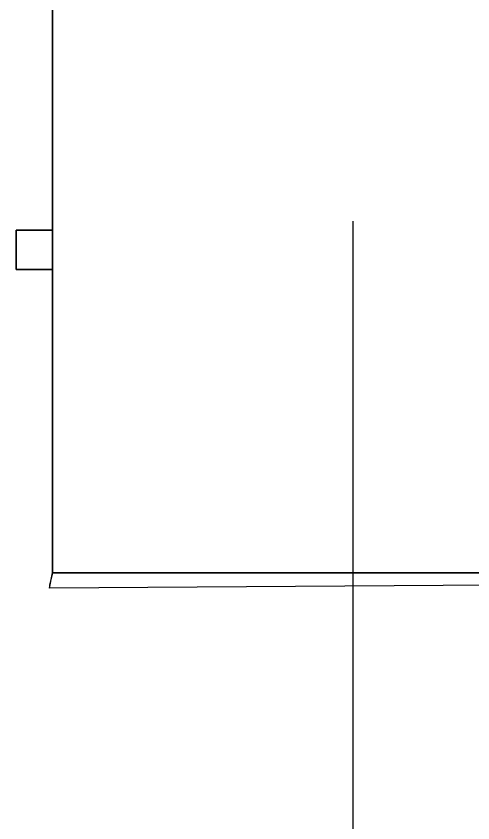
# Model space of a CAD drawing. Header units: inches. Extents: x -1841 to -80, y -100 to 1021.
# Drawn here: x -887.91 to -875.47, y 143.85 to 165.86 of the extents above; entities that cross this region are included whole.
import ezdxf

# ---------------------------------------------------------------- set-up
doc = ezdxf.new("R2010")
doc.units = ezdxf.units.IN
doc.header["$MEASUREMENT"] = 0
doc.layers.add('PDF_Geometry', color=7, linetype='Continuous', true_color=0x777777)

msp = doc.modelspace()

# ---------------------------------------------------------------- linework, layer by layer
at = {"layer": 'PDF_Geometry', "color": 7, "lineweight": 25}
for points in [[(-874.927, 169.2), (-874.927, 150.669), (-874.927, 150.338), (-887.005, 150.256)], [(-886.922, 150.669), (-886.922, 169.2), (-886.922, 160.017)], [(-878.732, 135.448), (-878.732, 160.265)], [(-886.922, 160.017), (-887.915, 160.017), (-886.922, 160.017)], [(-886.922, 158.942), (-887.915, 158.942), (-886.922, 158.942)], [(-886.922, 158.942), (-886.922, 150.669)], [(-886.922, 150.669), (-886.922, 150.669)]]:
    msp.add_lwpolyline(points, dxfattribs=at)
for points in [[(-887.915, 158.942), (-887.915, 160.017)], [(-886.922, 158.942), (-886.922, 160.017)], [(-886.922, 150.669), (-887.005, 150.338), (-887.005, 150.256), (-886.922, 150.669), (-874.927, 150.669), (-862.932, 150.669), (-874.927, 150.669)]]:
    msp.add_lwpolyline(points, close=True, dxfattribs=at)

doc.saveas('drawing.dxf')
